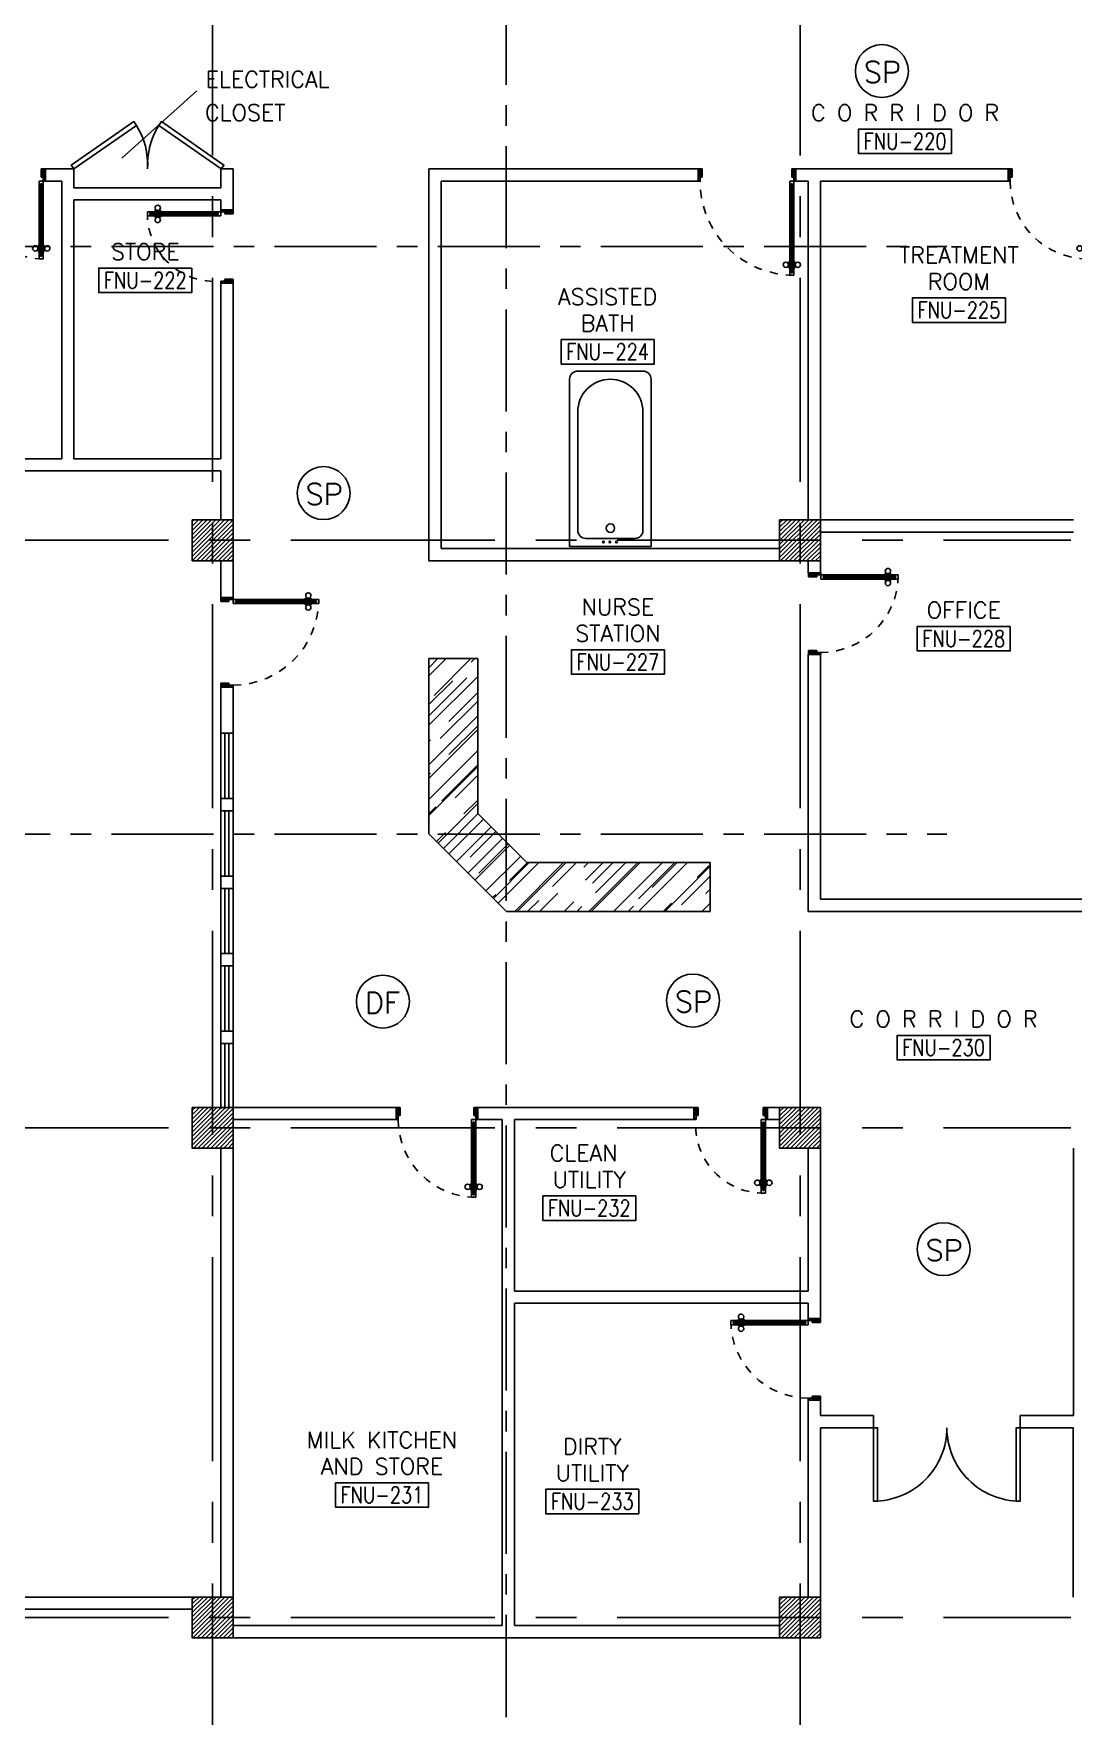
# Model space of a CAD drawing. Extents: x 0 to 90.9, y -1.6 to 78.
# Drawn here: x 57.54 to 70.28, y 35.32 to 55.94 of the extents above; entities that cross this region are included whole.
import ezdxf
from ezdxf.enums import TextEntityAlignment as Align

# ---------------------------------------------------------------- set-up
doc = ezdxf.new("R2010")
doc.units = 0
doc.header["$MEASUREMENT"] = 0
for name, pattern in [('CENTER', [2, 1.25, -0.25, 0.25, -0.25]), ('CENTERX2', [4, 2.5, -0.5, 0.5, -0.5]), ('HIDDEN', [0.375, 0.25, -0.125])]:
    doc.linetypes.add(name, pattern=pattern)
doc.layers.get('0').update_dxf_attribs({"color": 11, "linetype": 'CONTINUOUS'})
for name, color, linetype in [('AXES', 11, 'CENTERX2'), ('AXES1', 11, 'CENTER'), ('COL', 11, 'CONTINUOUS'), ('COUNTER', 11, 'CONTINUOUS'), ('DOOR', 11, 'CONTINUOUS'), ('E-CLCK', 4, 'CONTINUOUS'), ('E-PA', 4, 'CONTINUOUS'), ('E-TEXT', 4, 'CONTINUOUS'), ('FIX', 11, 'CONTINUOUS'), ('HAT', 11, 'CONTINUOUS'), ('RM-BOX', 11, 'CONTINUOUS'), ('RM-NAME', 11, 'CONTINUOUS'), ('RM-NO', 11, 'CONTINUOUS'), ('WALL', 11, 'CONTINUOUS'), ('WIN', 11, 'CONTINUOUS')]:
    doc.layers.add(name, color=color, linetype=linetype)
doc.styles.add('ROMANS', font='ROMANS.shx', dxfattribs={"width": 0.6})

# ---------------------------------------------------------------- blocks, each defined once
blk = doc.blocks.new('D1000')
at = {"layer": 'DOOR', "color": 7, "linetype": 'ByBlock'}
for p, q in [((0, 0), (-150, 0)), ((-150, 0), (-150, -25)), ((-150, 0), (0, 0)), ((0, -50), (-114, 0)), ((0, -50), (-40, 0)), ((0, -50), (0, 0)), ((-1050, -25), (-1100, -25)), ((-1100, -75), (-1100, -25)), ((-1100, -25), (-1100, -75)), ((-1050, -75), (-1100, -75)), ((-1050, -42), (-1070, -42)), ((-1070, -42), (-1070, -58)), ((-1050, -58), (-1070, -58)), ((-1050, -25), (-1050, -42)), ((-1050, -58), (-1050, -75)), ((-928, -18), (-1018, -18)), ((-1018, -25), (-1018, -18)), ((-1018, -75), (-1018, -82)), ((-928, -82), (-1018, -82)), ((-1005, -9), (-940, -9)), ((-1005, -18), (-1005, -9)), ((-1005, -18), (-940, -18)), ((-1005, -82), (-940, -82)), ((-1005, -82), (-1005, -91)), ((-1005, -91), (-940, -91)), ((-940, -18), (-940, -9)), ((-940, -82), (-940, -91)), ((-928, -25), (-928, -18)), ((-928, -75), (-928, -82)), ((-200, -42), (-200, -25)), ((-200, -25), (-150, -25)), ((-180, -42), (-200, -42)), ((-200, -75), (-200, -58)), ((-200, -58), (-180, -58)), ((-150, -75), (-200, -75)), ((-180, -58), (-180, -42)), ((-150, -75), (-150, -25)), ((-150, -25), (-100, -25)), ((-100, -25), (-100, -50)), ((0, -50), (-100, -37)), ((-100, -50), (0, -50)), ((-150, -975), (-100, -975)), ((-150, -1000), (-150, -975)), ((-150, -1000), (0, -1000)), ((0, -1000), (-150, -1000)), ((0, -950), (-114, -1000)), ((-100, -975), (-100, -950)), ((0, -950), (-100, -963)), ((-100, -950), (0, -950)), ((0, -950), (-40, -1000)), ((0, -950), (0, -1000))]:
    blk.add_line(p, q, dxfattribs=at)
at = {"layer": 'DOOR', "linetype": 'ByBlock'}
for p, q in [((-200, -25), (-1050, -25)), ((-200, -42), (-1050, -42)), ((-200, -58), (-1050, -58)), ((-1050, -75), (-200, -75))]:
    blk.add_line(p, q, dxfattribs=at)
at = {"layer": 'DOOR', "color": 7, "linetype": 'ByBlock'}
for centre in [(-973, 23), (-973, -124)]:
    blk.add_circle(centre, 32.4, dxfattribs=at)
for centre, radius, start, end in [((0, -50), 134, 158.1598, 169.28), ((0, -50), 74.4, 137.7764, 180), ((0, -50), 54.4, 113.2074, 180), ((0, -50), 154, 161.1053, 166.2858), ((0, -50), 114, 154.0838, 167.3774), ((0, -50), 94.4, 148.0182, 180), ((0, -50), 34.4, 90, 180), ((0, -50), 14.4, 90, 180), ((0, -950), 154, 193.7142, 198.8947), ((0, -950), 134, 190.72, 201.8402), ((0, -950), 94.4, 180, 211.9818), ((0, -950), 74.4, 180, 222.2236), ((0, -950), 54.4, 180, 246.7926), ((0, -950), 34.4, 180, 270), ((0, -950), 14.4, 180, 270)]:
    blk.add_arc(centre, radius, start, end, dxfattribs=at)
at = {"layer": 'DOOR', "linetype": 'HIDDEN', "ltscale": 0.5}
blk.add_arc((-149, -24), 951, 180.0434, 269.9667, dxfattribs=at)
blk = doc.blocks.new('DOOR100')
at = {"layer": 'DOOR', "color": 0, "linetype": 'ByBlock'}
for p, q in [((-76, 1251), (-76, 1301)), ((-76, 1301), (-26, 1301)), ((-26, 1301), (-76, 1301)), ((-59, 1251), (-76, 1251)), ((-59, 1251), (-59, 1271)), ((-43, 1271), (-59, 1271)), ((-43, 1251), (-43, 1271)), ((-26, 1251), (-43, 1251)), ((-26, 1251), (-26, 1301)), ((-92, 1206), (-92, 1141)), ((-83, 1206), (-92, 1206)), ((-83, 1141), (-92, 1141)), ((-83, 1129), (-83, 1219)), ((-76, 1219), (-83, 1219)), ((-83, 1206), (-83, 1141)), ((-76, 1129), (-83, 1129)), ((-26, 1219), (-19, 1219)), ((-26, 1129), (-19, 1129)), ((-19, 1129), (-19, 1219)), ((-19, 1206), (-19, 1141)), ((-19, 1206), (-10, 1206)), ((-19, 1141), (-10, 1141)), ((-10, 1206), (-10, 1141)), ((-1201, 0), (-1201, 150)), ((-1201, 150), (-1176, 150)), ((-1201, 150), (-1201, 0)), ((-1151, 0), (-1201, 0)), ((-1176, 150), (-1176, 100)), ((-1176, 100), (-1151, 100)), ((-1151, 100), (-1151, 0)), ((-76, 200), (-59, 200)), ((-76, 150), (-76, 200)), ((-76, 150), (-26, 150)), ((-59, 200), (-59, 180)), ((-59, 180), (-43, 180)), ((-51, 100), (-51, 0)), ((-26, 100), (-51, 100)), ((-51, 0), (-1, 0)), ((-43, 200), (-26, 200)), ((-43, 180), (-43, 200)), ((-26, 200), (-26, 150)), ((-1, 150), (-26, 150)), ((-26, 150), (-26, 100)), ((-1, 150), (-1, 0))]:
    blk.add_line(p, q, dxfattribs=at)
at = {"layer": 'DOOR', "linetype": 'ByBlock'}
for p, q in [((-76, 1251), (-76, 200)), ((-59, 200), (-59, 1251)), ((-43, 200), (-43, 1251)), ((-26, 200), (-26, 1251))]:
    blk.add_line(p, q, dxfattribs=at)
at = {"layer": 'DOOR', "color": 9, "linetype": 'ByBlock'}
for p, q in [((-1151, 0), (-1201, 114)), ((-1151, 0), (-1201, 40)), ((-1151, 0), (-1164, 100)), ((-51, 0), (-1, 114)), ((-51, 0), (-38, 100)), ((-51, 0), (-1, 40))]:
    blk.add_line(p, q, dxfattribs=at)
at = {"layer": 'DOOR', "color": 0, "linetype": 'ByBlock'}
for centre in [(-125, 1174), (22, 1174)]:
    blk.add_circle(centre, 32.4, dxfattribs=at)
at = {"layer": 'DOOR', "linetype": 'HIDDEN', "ltscale": 0.5}
blk.add_arc((-27, 152), 1149, 89.961, 180.0931, dxfattribs=at)
at = {"layer": 'DOOR', "color": 9, "linetype": 'ByBlock'}
for centre, radius, start, end in [((-1151, 0), 154, 103.7142, 108.8947), ((-1151, 0), 134, 100.72, 111.8402), ((-1151, 0), 94.4, 90, 121.9818), ((-1151, 0), 74.4, 90, 132.2236), ((-1151, 0), 54.4, 90, 156.7926), ((-1151, 0), 34.4, 90, 180), ((-1151, 0), 14.4, 90, 180), ((-51, 0), 94.4, 58.0182, 90), ((-51, 0), 74.4, 47.7764, 90), ((-51, 0), 54.4, 23.2074, 90), ((-51, 0), 34.4, 0, 90), ((-51, 0), 14.4, 0, 90), ((-51, 0), 134, 68.1598, 79.28), ((-51, 0), 114, 64.0838, 77.3774), ((-51, 0), 154, 71.1053, 76.2858)]:
    blk.add_arc(centre, radius, start, end, dxfattribs=at)
blk = doc.blocks.new('DOOR-110')
at = {"layer": 'DOOR', "color": 0, "linetype": 'ByBlock'}
for p, q in [((0, 1050), (0, 1100)), ((150, 1100), (0, 1100)), ((100, 1050), (0, 1050)), ((100, 1075), (100, 1050)), ((150, 1075), (100, 1075)), ((150, 1100), (150, 1075)), ((150, 1025), (150, 1075)), ((200, 1075), (150, 1075)), ((180, 1042), (180, 1058)), ((180, 1058), (200, 1058)), ((200, 1042), (180, 1042)), ((200, 1058), (200, 1075)), ((200, 1025), (200, 1042)), ((1028, 1075), (1028, 1082)), ((1028, 1082), (1118, 1082)), ((1040, 1082), (1040, 1091)), ((1105, 1091), (1040, 1091)), ((1105, 1082), (1040, 1082)), ((1105, 1082), (1105, 1091)), ((1118, 1075), (1118, 1082)), ((1150, 1075), (1150, 1058)), ((1150, 1075), (1200, 1075)), ((1150, 1058), (1170, 1058)), ((1150, 1042), (1150, 1025)), ((1150, 1042), (1170, 1042)), ((1170, 1058), (1170, 1042)), ((1200, 1075), (1200, 1025)), ((1200, 1025), (1200, 1075)), ((150, 1025), (200, 1025)), ((1028, 1025), (1028, 1018)), ((1028, 1018), (1118, 1018)), ((1040, 1018), (1040, 1009)), ((1105, 1018), (1040, 1018)), ((1105, 1009), (1040, 1009)), ((1105, 1018), (1105, 1009)), ((1118, 1025), (1118, 1018)), ((1150, 1025), (1200, 1025)), ((100, 50), (0, 50)), ((0, 50), (0, 0)), ((0, 0), (150, 0)), ((150, 0), (0, 0)), ((100, 25), (100, 50)), ((150, 25), (100, 25)), ((150, 0), (150, 25))]:
    blk.add_line(p, q, dxfattribs=at)
at = {"layer": 'DOOR', "linetype": 'ByBlock'}
for p, q in [((0, 1100), (150, 1100)), ((200, 1075), (1150, 1075)), ((200, 1058), (1150, 1058)), ((200, 1042), (1150, 1042)), ((1150, 1025), (200, 1025))]:
    blk.add_line(p, q, dxfattribs=at)
at = {"layer": 'DOOR', "color": 9, "linetype": 'ByBlock'}
for p, q in [((0, 1050), (40, 1100)), ((0, 1050), (114, 1100)), ((0, 1050), (100, 1063)), ((0, 50), (40, 0)), ((0, 50), (114, 0)), ((0, 50), (100, 37))]:
    blk.add_line(p, q, dxfattribs=at)
at = {"layer": 'DOOR', "color": 0, "linetype": 'ByBlock'}
for centre in [(1073, 1124), (1073, 976)]:
    blk.add_circle(centre, 32.4, dxfattribs=at)
at = {"layer": 'DOOR', "color": 9, "linetype": 'ByBlock'}
for centre, radius, start, end in [((0, 1050), 34.4, 0, 90), ((0, 1050), 14.4, 0, 90), ((0, 1050), 54.4, 0, 66.7926), ((0, 1050), 74.4, 0, 42.2236), ((0, 1050), 94.4, 0, 31.9818), ((0, 1050), 114, 12.6226, 25.9162), ((0, 1050), 134, 10.72, 21.8402), ((0, 1050), 154, 13.7142, 18.8947), ((0, 50), 14.4, 270, 0), ((0, 50), 34.4, 270, 0), ((0, 50), 54.4, 293.2074, 0), ((0, 50), 74.4, 317.7764, 0), ((0, 50), 94.4, 328.0182, 0), ((0, 50), 134, 338.1598, 349.28), ((0, 50), 154, 341.1053, 346.2858)]:
    blk.add_arc(centre, radius, start, end, dxfattribs=at)
at = {"layer": 'DOOR', "linetype": 'HIDDEN', "ltscale": 0.5}
blk.add_arc((150, 1075), 1050, 270, 0, dxfattribs=at)
at = {"layer": 'WALL', "linetype": 'ByBlock'}
for p, q in [((0, 1100), (150, 1100)), ((0, 0), (150, 0))]:
    blk.add_line(p, q, dxfattribs=at)
blk = doc.blocks.new('DOOR90')
at = {"layer": 'DOOR', "linetype": 'ByBlock'}
for p, q in [((0, 0), (-150, 0)), ((-200, -25), (-1000, -25)), ((-200, -42), (-1000, -42)), ((-200, -58), (-1000, -58)), ((-1000, -75), (-200, -75))]:
    blk.add_line(p, q, dxfattribs=at)
at = {"layer": 'DOOR', "color": 0, "linetype": 'ByBlock'}
for p, q in [((-150, 0), (-150, -25)), ((-150, 0), (0, 0)), ((0, -50), (0, 0)), ((-1050, -25), (-1050, -75)), ((-1050, -75), (-1050, -25)), ((-1000, -25), (-1050, -25)), ((-1000, -75), (-1050, -75)), ((-1020, -42), (-1020, -58)), ((-1000, -42), (-1020, -42)), ((-1000, -58), (-1020, -58)), ((-1000, -25), (-1000, -42)), ((-1000, -58), (-1000, -75)), ((-968, -25), (-968, -18)), ((-878, -18), (-968, -18)), ((-968, -75), (-968, -82)), ((-878, -82), (-968, -82)), ((-955, -18), (-955, -9)), ((-955, -9), (-890, -9)), ((-955, -18), (-890, -18)), ((-955, -82), (-955, -91)), ((-955, -82), (-890, -82)), ((-955, -91), (-890, -91)), ((-890, -18), (-890, -9)), ((-890, -82), (-890, -91)), ((-878, -25), (-878, -18)), ((-878, -75), (-878, -82)), ((-200, -42), (-200, -25)), ((-200, -25), (-150, -25)), ((-180, -42), (-200, -42)), ((-200, -75), (-200, -58)), ((-200, -58), (-180, -58)), ((-150, -75), (-200, -75)), ((-180, -58), (-180, -42)), ((-150, -75), (-150, -25)), ((-150, -25), (-100, -25)), ((-100, -25), (-100, -50)), ((-100, -50), (0, -50)), ((-150, -900), (-150, -875)), ((-150, -875), (-100, -875)), ((0, -900), (-150, -900)), ((-150, -900), (0, -900)), ((-100, -850), (0, -850)), ((-100, -875), (-100, -850)), ((0, -850), (0, -900))]:
    blk.add_line(p, q, dxfattribs=at)
at = {"layer": 'DOOR', "color": 9, "linetype": 'ByBlock'}
for p, q in [((0, -50), (-114, 0)), ((0, -50), (-40, 0)), ((0, -50), (-100, -37)), ((0, -850), (-114, -900)), ((0, -850), (-100, -863)), ((0, -850), (-40, -900))]:
    blk.add_line(p, q, dxfattribs=at)
at = {"layer": 'DOOR', "color": 0, "linetype": 'ByBlock'}
for centre in [(-923, 24), (-923, -124)]:
    blk.add_circle(centre, 32.4, dxfattribs=at)
at = {"layer": 'DOOR', "color": 9, "linetype": 'ByBlock'}
for centre, radius, start, end in [((0, -50), 74.4, 137.7764, 180), ((0, -50), 54.4, 113.2074, 180), ((0, -50), 154, 161.1053, 166.2858), ((0, -50), 134, 158.1598, 169.28), ((0, -50), 114, 154.0838, 167.3774), ((0, -50), 94.4, 148.0182, 180), ((0, -50), 34.4, 90, 180), ((0, -50), 14.4, 90, 180), ((0, -850), 154, 193.7142, 198.8947), ((0, -850), 134, 190.72, 201.8402), ((0, -850), 94.4, 180, 211.9818), ((0, -850), 74.4, 180, 222.2236), ((0, -850), 54.4, 180, 246.7926), ((0, -850), 34.4, 180, 270), ((0, -850), 14.4, 180, 270)]:
    blk.add_arc(centre, radius, start, end, dxfattribs=at)
at = {"layer": 'DOOR', "linetype": 'HIDDEN', "ltscale": 0.5}
blk.add_arc((-222, -50), 828, 178.2701, 275.003, dxfattribs=at)
blk = doc.blocks.new('RM1')
at = {"layer": 'RM-BOX'}
blk.add_lwpolyline([(570, -200), (-570, -200), (-570, -500), (570, -500)], close=True, dxfattribs=at)
at = {"layer": 'RM-NAME', "style": 'ROMANS'}
for tag, p in [('ROOMNAME1', (0, 324)), ('ROOMNAME2', (0, 0))]:
    blk.add_attdef(tag, text='', height=200, dxfattribs=at).set_placement(p, align=Align.MIDDLE)
at = {"layer": 'RM-NO', "style": 'ROMANS', "width": 0.8}
blk.add_attdef('ROOMNO', text='', height=200, dxfattribs=at).set_placement((0, -350), align=Align.MIDDLE)
blk = doc.blocks.new('BTUB1')
at = {"layer": 'FIX'}
for points in [[(-500, -25), (-500, -2075, 0.414214), (-400, -2175), (400, -2175, 0.414214), (500, -2075), (500, -25)], [(-400, -1675, 1), (400, -1675), (400, -225, 0.414214), (300, -125), (-300, -125, 0.414214), (-400, -225)]]:
    blk.add_lwpolyline(points, format="xyb", close=True, dxfattribs=at)
for centre, radius in [((-75, -81), 11), ((0, -250), 52.2), ((5, -81), 11), ((85, -81), 11)]:
    blk.add_circle(centre, radius, dxfattribs=at)
blk = doc.blocks.new('COL50')
at = {"layer": 'COL'}
blk.add_lwpolyline([(-250, 250), (-250, -250), (250, -250), (250, 250)], close=True, dxfattribs=at)
blk = doc.blocks.new('*X49')
at = {"color": 0}
for p, q in [((73379, 162740), (73829, 163190)), ((73379, 162793), (73776, 163190)), ((73379, 162846), (73723, 163190)), ((73379, 162899), (73670, 163190)), ((73379, 162952), (73617, 163190)), ((73379, 163005), (73564, 163190)), ((73379, 163058), (73511, 163190)), ((73379, 163111), (73458, 163190)), ((73379, 163164), (73405, 163190)), ((73382, 162690), (73879, 163187)), ((73435, 162690), (73879, 163134)), ((73488, 162690), (73879, 163081)), ((73541, 162690), (73879, 163028)), ((73594, 162690), (73879, 162975)), ((73647, 162690), (73879, 162922)), ((73700, 162690), (73879, 162869)), ((73753, 162690), (73879, 162816)), ((73806, 162690), (73879, 162763)), ((73859, 162690), (73879, 162710))]:
    blk.add_line(p, q, dxfattribs=at)
blk = doc.blocks.new('*X50')
at = {"color": 0}
for p, q in [((73379, 155527), (73842, 155990)), ((73379, 155580), (73789, 155990)), ((73379, 155633), (73736, 155990)), ((73379, 155686), (73683, 155990)), ((73379, 155739), (73629, 155990)), ((73379, 155793), (73576, 155990)), ((73379, 155846), (73523, 155990)), ((73379, 155899), (73470, 155990)), ((73379, 155952), (73417, 155990)), ((73395, 155490), (73879, 155974)), ((73448, 155490), (73879, 155921)), ((73501, 155490), (73879, 155868)), ((73554, 155490), (73879, 155815)), ((73607, 155490), (73879, 155762)), ((73660, 155490), (73879, 155709)), ((73713, 155490), (73879, 155656)), ((73766, 155490), (73879, 155603)), ((73819, 155490), (73879, 155550)), ((73872, 155490), (73879, 155497))]:
    blk.add_line(p, q, dxfattribs=at)
blk = doc.blocks.new('*X53')
at = {"color": 0}
for p, q in [((73379, 149535), (73834, 149990)), ((73379, 149588), (73781, 149990)), ((73379, 149641), (73728, 149990)), ((73379, 149694), (73675, 149990)), ((73379, 149747), (73622, 149990)), ((73379, 149800), (73569, 149990)), ((73379, 149853), (73516, 149990)), ((73379, 149906), (73463, 149990)), ((73379, 149959), (73410, 149990)), ((73387, 149490), (73879, 149982)), ((73440, 149490), (73879, 149929)), ((73493, 149490), (73879, 149876)), ((73546, 149490), (73879, 149822)), ((73599, 149490), (73879, 149769)), ((73653, 149490), (73879, 149716)), ((73706, 149490), (73879, 149663)), ((73759, 149490), (73879, 149610)), ((73812, 149490), (73879, 149557)), ((73865, 149490), (73879, 149504))]:
    blk.add_line(p, q, dxfattribs=at)
blk = doc.blocks.new('A$C3A782592')
at = {"layer": 'COUNTER', "linetype": 'ByBlock'}
for p, q in [((0, 3100), (0, 951)), ((600, 3100), (0, 3100)), ((600, 3100), (600, 1200)), ((1200, 600), (600, 1200)), ((951, 0), (0, 951)), ((3450, 600), (1200, 600)), ((3450, 0), (3450, 600)), ((3450, 0), (951, 0))]:
    blk.add_line(p, q, dxfattribs=at)
blk = doc.blocks.new('*X17')
at = {"color": 0}
for p, q in [((80579, 149522), (81047, 149990)), ((80579, 149575), (80994, 149990)), ((80579, 149628), (80941, 149990)), ((80579, 149681), (80888, 149990)), ((80579, 149734), (80835, 149990)), ((80579, 149787), (80782, 149990)), ((80579, 149840), (80729, 149990)), ((80579, 149893), (80676, 149990)), ((80579, 149946), (80623, 149990)), ((80600, 149490), (81079, 149969)), ((80653, 149490), (81079, 149916)), ((80706, 149490), (81079, 149863)), ((80759, 149490), (81079, 149810)), ((80812, 149490), (81079, 149757)), ((80865, 149490), (81079, 149704)), ((80918, 149490), (81079, 149651)), ((80971, 149490), (81079, 149598)), ((81024, 149490), (81079, 149545)), ((81077, 149490), (81079, 149492))]:
    blk.add_line(p, q, dxfattribs=at)
blk = doc.blocks.new('*X16')
at = {"color": 0}
for p, q in [((80579, 155515), (81054, 155990)), ((80579, 155568), (81001, 155990)), ((80579, 155621), (80948, 155990)), ((80579, 155674), (80895, 155990)), ((80579, 155727), (80842, 155990)), ((80579, 155780), (80789, 155990)), ((80579, 155833), (80736, 155990)), ((80579, 155886), (80683, 155990)), ((80579, 155939), (80630, 155990)), ((80607, 155490), (81079, 155962)), ((80660, 155490), (81079, 155909)), ((80713, 155490), (81079, 155856)), ((80766, 155490), (81079, 155803)), ((80819, 155490), (81079, 155750)), ((80872, 155490), (81079, 155697)), ((80925, 155490), (81079, 155644)), ((80978, 155490), (81079, 155591)), ((81031, 155490), (81079, 155538))]:
    blk.add_line(p, q, dxfattribs=at)
blk = doc.blocks.new('*X14')
at = {"color": 0}
for p, q in [((80579, 162727), (81042, 163190)), ((80579, 162780), (80989, 163190)), ((80579, 162833), (80936, 163190)), ((80579, 162886), (80883, 163190)), ((80579, 162939), (80829, 163190)), ((80579, 162993), (80776, 163190)), ((80579, 163046), (80723, 163190)), ((80579, 163099), (80670, 163190)), ((80579, 163152), (80617, 163190)), ((80595, 162690), (81079, 163174)), ((80648, 162690), (81079, 163121)), ((80701, 162690), (81079, 163068)), ((80754, 162690), (81079, 163015)), ((80807, 162690), (81079, 162962)), ((80860, 162690), (81079, 162909)), ((80913, 162690), (81079, 162856)), ((80966, 162690), (81079, 162803)), ((81019, 162690), (81079, 162750)), ((81072, 162690), (81079, 162697))]:
    blk.add_line(p, q, dxfattribs=at)

msp = doc.modelspace()

# ---------------------------------------------------------------- hatches: boundary and pattern name
at = {"layer": 'COUNTER', "linetype": 'ByBlock'}
h = msp.add_hatch(dxfattribs=at)
h.set_pattern_fill('AR-RROOF', color=256, scale=0.32, angle=45, style=0)
h.set_pattern_definition([(45, (-13.90036, -113.18735), (0.271529, 0.72407734), [4.8, -0.64, 1.6, -0.32]), (45, (-13.71256, -112.77326), (-0.5272188, 0.0746705), [0.96, -0.1056, 1.92, -0.24]), (45, (-13.97956, -112.88188), (1.025022, 1.32822938), [2.56, -0.448, 1.28, -0.32])])
h.paths.add_polyline_path([(62.9789, 48.2824), (62.3789, 48.2824), (62.3789, 46.1339), (62.4553, 46.0574), (63.3039, 46.0574), (62.9789, 46.3824)])
h.paths.add_polyline_path([(63.3289, 45.1839), (63.3289, 46.0324), (63.3039, 46.0574), (62.4553, 46.0574)])
h.paths.add_polyline_path([(65.8289, 45.1824), (65.8289, 45.7824), (63.5789, 45.7824), (63.3289, 46.0324), (63.3289, 45.1839), (63.3303, 45.1824)])

# ---------------------------------------------------------------- linework, layer by layer
at = {"layer": 'AXES'}
for p, q in [((59.7289, -1.5519), (59.7289, 77.2608)), ((66.9289, -1.5519), (66.9289, 77.2608)), ((0.6889, 49.7324), (68.7289, 49.7324)), ((90.248, 49.7324), (68.7289, 49.7324)), ((0.6889, 42.5324), (68.7289, 42.5324)), ((90.248, 42.5324), (68.7289, 42.5324)), ((0.6889, 36.5324), (68.7289, 36.5324)), ((90.248, 36.5324), (68.7289, 36.5324))]:
    msp.add_line(p, q, dxfattribs=at)
at = {"layer": 'AXES1'}
for p, q in [((63.3289, 5.3124), (63.3289, 64.1324)), ((10.4889, 53.3324), (68.7289, 53.3324)), ((10.4889, 46.1324), (68.7289, 46.1324))]:
    msp.add_line(p, q, dxfattribs=at)
at = {"layer": 'DOOR'}
for points in [[(67.8289, 37.9574), (67.8789, 37.9574), (67.8789, 38.8574), (67.8289, 38.8574), (67.8289, 37.9574, 0.4142136), (68.7289, 38.8574, 0.4142136)], [(67.8289, 37.9574), (67.8789, 37.9574), (67.8789, 38.8574), (67.8289, 38.8574), (67.8289, 37.9574, 0.4142136), (68.7289, 38.8574, 0.4142136)], [(67.8289, 37.9574), (67.8789, 37.9574), (67.8789, 38.8574), (67.8289, 38.8574), (67.8289, 37.9574, 0.4142136), (68.7289, 38.8574, 0.4142136)], [(67.8289, 37.9574), (67.8789, 37.9574), (67.8789, 38.8574), (67.8289, 38.8574), (67.8289, 37.9574, 0.4142136), (68.7289, 38.8574, 0.4142136)], [(69.6289, 37.9574), (69.5789, 37.9574), (69.5789, 38.8574), (69.6289, 38.8574), (69.6289, 37.9574, -0.4142136), (68.7289, 38.8574, -0.4142136)], [(69.6289, 37.9574), (69.5789, 37.9574), (69.5789, 38.8574), (69.6289, 38.8574), (69.6289, 37.9574, -0.4142136), (68.7289, 38.8574, -0.4142136)], [(69.6289, 37.9574), (69.5789, 37.9574), (69.5789, 38.8574), (69.6289, 38.8574), (69.6289, 37.9574, -0.4142136), (68.7289, 38.8574, -0.4142136)], [(69.6289, 37.9574), (69.5789, 37.9574), (69.5789, 38.8574), (69.6289, 38.8574), (69.6289, 37.9574, -0.4142136), (68.7289, 38.8574, -0.4142136)]]:
    msp.add_lwpolyline(points, format="xyb", dxfattribs=at)
at = {"layer": 'E-CLCK', "color": 4}
msp.add_circle((61.8158, 44.079), 0.3243, dxfattribs=at)
at = {"layer": 'E-PA', "color": 4}
for centre in [(67.9324, 55.4824), (61.0895, 50.3108), (65.6164, 44.0916), (68.6885, 41.0458)]:
    msp.add_circle(centre, 0.3243, dxfattribs=at)
at = {"layer": 'E-TEXT', "color": 11}
msp.add_line((58.6146, 54.4167), (59.5341, 55.2391), dxfattribs=at)
at = {"layer": 'WALL'}
for p, q in [((57.6789, 54.1324), (57.6789, 54.2824)), ((57.6789, 54.2824), (58.0289, 54.2824)), ((58.0289, 54.0527), (58.0289, 54.2824)), ((59.8289, 54.0527), (59.8289, 54.2824)), ((59.8289, 54.2824), (59.9789, 54.2824)), ((59.9789, 53.7824), (59.9789, 54.2824)), ((62.3789, 49.4824), (62.3789, 54.2824)), ((65.6789, 54.1324), (65.6789, 54.2824)), ((66.8789, 54.1324), (66.8789, 54.2824)), ((69.4789, 54.1324), (69.4789, 54.2824)), ((69.4789, 54.1324), (69.4789, 54.2824)), ((57.6789, 54.1324), (57.8789, 54.1324)), ((57.8789, 50.7324), (57.8789, 54.1324)), ((58.0289, 54.0527), (58.0289, 54.1324)), ((58.0289, 54.0527), (59.8289, 54.0527)), ((59.8289, 54.0527), (59.8289, 54.1324)), ((62.5289, 49.6324), (62.5289, 54.1324)), ((67.0289, 49.9824), (67.0289, 54.1324)), ((67.0289, 49.9824), (67.0289, 54.1324)), ((67.1789, 49.3324), (67.1789, 54.1324)), ((58.0289, 50.7324), (58.0289, 53.9027)), ((58.0289, 53.9027), (59.8289, 53.9027)), ((59.8289, 53.7824), (59.8289, 53.9027)), ((59.8289, 53.7824), (59.9789, 53.7824)), ((59.8289, 52.8824), (59.9789, 52.8824)), ((59.8289, 50.7324), (59.8289, 52.8824)), ((59.9789, 49.9824), (59.9789, 52.8824)), ((52.7789, 50.7324), (57.8789, 50.7324)), ((58.0289, 50.7324), (59.8289, 50.7324)), ((52.7789, 50.5824), (59.8289, 50.5824)), ((59.8289, 49.9824), (59.8289, 50.5824)), ((59.8289, 49.0324), (59.8289, 49.4824)), ((59.9789, 49.0324), (59.9789, 49.4824)), ((67.0289, 49.3324), (67.0289, 49.4824)), ((59.9789, 49.0324), (59.8289, 49.0324)), ((67.0289, 45.1824), (67.0289, 48.3324)), ((67.1789, 45.3324), (67.1789, 48.3324)), ((59.8289, 47.367), (59.8289, 47.9324)), ((59.9789, 47.9324), (59.8289, 47.9324)), ((59.9789, 47.367), (59.9789, 47.9324)), ((59.8289, 47.367), (59.9789, 47.367)), ((59.9789, 47.367), (59.8289, 47.367)), ((59.8289, 47.367), (59.9789, 47.367)), ((59.9789, 46.567), (59.8289, 46.567)), ((59.8289, 46.417), (59.8289, 46.567)), ((59.9789, 46.417), (59.8289, 46.417)), ((59.9789, 46.417), (59.9789, 46.567)), ((59.9789, 45.617), (59.8289, 45.617)), ((59.8289, 45.467), (59.8289, 45.617)), ((59.9789, 45.467), (59.9789, 45.617)), ((59.9789, 45.467), (59.8289, 45.467)), ((67.0289, 45.1824), (75.2789, 45.1824)), ((67.1789, 45.3324), (70.6289, 45.3324)), ((59.9789, 44.667), (59.8289, 44.667)), ((59.8289, 44.517), (59.8289, 44.667)), ((59.9789, 44.517), (59.9789, 44.667)), ((59.9789, 44.517), (59.8289, 44.517)), ((59.9789, 43.717), (59.8289, 43.717)), ((59.8289, 43.567), (59.8289, 43.717)), ((59.9789, 43.567), (59.9789, 43.717)), ((59.9789, 43.567), (59.8289, 43.567)), ((59.9789, 42.7824), (61.9789, 42.7824)), ((61.9789, 42.6324), (61.9789, 42.7824)), ((62.9789, 42.6324), (62.9789, 42.7824)), ((62.9789, 42.7824), (65.6289, 42.7824)), ((65.6289, 42.7824), (65.6289, 42.6324)), ((66.5289, 42.7824), (66.5289, 42.6324)), ((66.5289, 42.7824), (66.5289, 42.6324)), ((66.5289, 42.7824), (66.6789, 42.7824)), ((59.9789, 42.6324), (61.9789, 42.6324)), ((62.9789, 42.6324), (63.2789, 42.6324)), ((63.2789, 36.4324), (63.2789, 42.6324)), ((63.4289, 40.5324), (63.4289, 42.6324)), ((63.4289, 42.6324), (65.6289, 42.6324)), ((66.5289, 42.6324), (66.6789, 42.6324)), ((59.8289, 36.7824), (59.8289, 42.2824)), ((59.9789, 36.7824), (59.9789, 42.2824)), ((67.0298, 40.5324), (67.0298, 42.2824)), ((67.1789, 40.1949), (67.1789, 42.2824)), ((70.2789, 39.0074), (70.2789, 42.2824)), ((63.4289, 40.5324), (67.0298, 40.5324)), ((65.8213, 40.5324), (67.0298, 40.5324)), ((63.4289, 36.4324), (63.4289, 40.3824)), ((63.4289, 40.3824), (67.0298, 40.3824)), ((65.8213, 40.3824), (67.0298, 40.3824)), ((67.0298, 40.1949), (67.0298, 40.3824)), ((67.0298, 40.1949), (67.0298, 40.3824)), ((67.0298, 40.1949), (67.0298, 40.3824)), ((67.0298, 40.1949), (67.0298, 40.3824)), ((67.1789, 40.1949), (67.0298, 40.1949)), ((67.1789, 40.1949), (67.0298, 40.1949)), ((67.1789, 39.1949), (67.0298, 39.1949)), ((67.0298, 36.7824), (67.0298, 39.1949)), ((67.0298, 37.8074), (67.0298, 39.1949)), ((67.1789, 39.1949), (67.0298, 39.1949)), ((67.0298, 37.8074), (67.0298, 39.1949)), ((67.0298, 37.8074), (67.0298, 39.1949)), ((67.1789, 39.0074), (67.1789, 39.1949)), ((67.1789, 39.0074), (67.1789, 39.1949)), ((67.1789, 39.0074), (67.1789, 39.1949)), ((67.1789, 39.0074), (67.1789, 39.1949)), ((67.8289, 39.0074), (67.1789, 39.0074)), ((67.8289, 39.0074), (67.1789, 39.0074)), ((67.8289, 39.0074), (67.1789, 39.0074)), ((67.8289, 39.0074), (67.1789, 39.0074)), ((67.8289, 38.8574), (67.8289, 39.0074)), ((67.8289, 38.8574), (67.8289, 39.0074)), ((67.8289, 38.8574), (67.8289, 39.0074)), ((67.8289, 38.8574), (67.8289, 39.0074)), ((69.6289, 38.8574), (69.6289, 39.0074)), ((69.6289, 38.8574), (69.6289, 39.0074)), ((69.6289, 38.8574), (69.6289, 39.0074)), ((69.6289, 38.8574), (69.6289, 39.0074)), ((69.6289, 39.0074), (70.2789, 39.0074)), ((69.6289, 38.8574), (69.6289, 39.0074)), ((69.6289, 38.8574), (69.6289, 39.0074)), ((67.1789, 36.7824), (67.1789, 38.8574)), ((67.1789, 37.6574), (67.1789, 38.8574)), ((67.8289, 38.8574), (67.1789, 38.8574)), ((67.8289, 38.8574), (67.1789, 38.8574)), ((67.8289, 38.8574), (67.1789, 38.8574)), ((67.1789, 37.6574), (67.1789, 38.8574)), ((67.1789, 37.6574), (67.1789, 38.8574)), ((67.8289, 38.8574), (67.1789, 38.8574)), ((69.6289, 38.8574), (70.2789, 38.8574)), ((70.2779, 36.7818), (70.2779, 38.8574)), ((52.828, 36.7824), (59.4789, 36.7824)), ((52.828, 36.6324), (59.4789, 36.6324)), ((63.2789, 36.4324), (59.9789, 36.4324)), ((66.6789, 36.4324), (63.4289, 36.4324)), ((66.6789, 36.2824), (59.9789, 36.2824))]:
    msp.add_line(p, q, dxfattribs=at)
at = {"layer": 'WALL', "linetype": 'ByBlock'}
for p, q in [((65.6789, 54.2824), (62.3789, 54.2824)), ((69.4789, 54.2824), (66.8789, 54.2824)), ((65.6789, 54.1324), (62.5289, 54.1324)), ((67.0289, 54.1324), (66.8789, 54.1324)), ((69.4789, 54.1324), (67.1789, 54.1324)), ((70.2789, 49.9824), (67.1789, 49.9824)), ((70.2789, 49.8324), (67.1789, 49.8324)), ((66.6789, 49.6324), (62.5289, 49.6324)), ((66.6789, 49.4824), (62.3789, 49.4824)), ((67.1789, 49.3324), (67.0289, 49.3324)), ((67.1789, 49.3324), (67.0289, 49.3324)), ((67.1789, 48.3324), (67.0289, 48.3324)), ((67.1789, 48.3324), (67.0289, 48.3324))]:
    msp.add_line(p, q, dxfattribs=at)
at = {"layer": 'WALL'}
for points in [[(58.0289, 54.2824), (57.9962, 54.3293), (58.7637, 54.8641), (58.7963, 54.8172)], [(59.8355, 54.2824), (59.8682, 54.3293), (59.1007, 54.8641), (59.0681, 54.8172)]]:
    msp.add_lwpolyline(points, close=True, dxfattribs=at)
for centre, start, end in [((57.9962, 54.3293), 357.13243, 31.37409), ((59.8682, 54.3293), 148.62591, 182.86757)]:
    msp.add_arc(centre, 0.9372, start, end, dxfattribs=at)
at = {"layer": 'WIN'}
for p, q in [((59.8289, 46.567), (59.8289, 47.367)), ((59.8789, 46.567), (59.8789, 47.367)), ((59.9289, 46.567), (59.9289, 47.367)), ((59.9789, 46.567), (59.9789, 47.367)), ((59.8289, 45.617), (59.8289, 46.417)), ((59.8789, 45.617), (59.8789, 46.417)), ((59.9289, 45.617), (59.9289, 46.417)), ((59.9789, 45.617), (59.9789, 46.417)), ((59.8289, 44.667), (59.8289, 45.467)), ((59.8789, 44.667), (59.8789, 45.467)), ((59.9289, 44.667), (59.9289, 45.467)), ((59.9789, 44.667), (59.9789, 45.467)), ((59.8289, 43.717), (59.8289, 44.517)), ((59.8789, 43.717), (59.8789, 44.517)), ((59.9289, 43.717), (59.9289, 44.517)), ((59.9789, 43.717), (59.9789, 44.517)), ((59.8289, 42.767), (59.8289, 43.567)), ((59.8789, 42.767), (59.8789, 43.567)), ((59.9289, 42.767), (59.9289, 43.567)), ((59.9789, 42.767), (59.9789, 43.567))]:
    msp.add_line(p, q, dxfattribs=at)

# ---------------------------------------------------------------- block references
at = {"layer": 'COL', "xscale": 0.001, "yscale": 0.001, "zscale": 0.001}
for p in [(59.7289, 49.7324), (66.9289, 49.7324), (59.7289, 42.5324), (66.9289, 42.5324), (59.7289, 36.5324), (66.9289, 36.5324)]:
    msp.add_blockref('COL50', p, dxfattribs=at)
at = {"layer": 'COUNTER', "linetype": 'ByBlock', "xscale": 0.001, "yscale": 0.001, "zscale": 0.001}
msp.add_blockref('A$C3A782592', (62.3789, 45.1824), dxfattribs=at)
at = {"layer": 'DOOR', "color": 0, "linetype": 'Continuous', "xscale": -0.001, "yscale": 0.001, "zscale": 0.001, "rotation": 270}
for p in [(57.6789, 54.2824), (70.4789, 54.2824), (62.9789, 42.7824)]:
    msp.add_blockref('D1000', p, dxfattribs=at)
at = {"layer": 'DOOR', "color": 0, "linetype": 'ByBlock', "xscale": -0.001, "yscale": 0.001, "zscale": 0.001}
for name, p, rotation in [('DOOR100', (66.8799, 54.2824), 180), ('DOOR90', (66.5289, 42.7824), 270)]:
    msp.add_blockref(name, p, dxfattribs=dict(at, rotation=rotation))
at = {"layer": 'DOOR', "color": 0, "linetype": 'ByBlock', "xscale": 0.001, "yscale": 0.001, "zscale": 0.001}
msp.add_blockref('DOOR90', (59.9789, 53.7824), dxfattribs=at)
at = {"layer": 'DOOR', "color": 0, "linetype": 'Continuous', "yscale": 0.001, "zscale": 0.001}
for name, p, xscale in [('D1000', (67.0328, 49.3324), -0.001), ('DOOR-110', (59.8289, 47.9324), 0.001), ('D1000', (67.1789, 40.1949), 0.001)]:
    msp.add_blockref(name, p, dxfattribs=dict(at, xscale=xscale))
at = {"layer": 'HAT', "xscale": 0.001, "yscale": 0.001, "zscale": 0.001}
for name in ['*X49', '*X14', '*X50', '*X16', '*X53', '*X17']:
    msp.add_blockref(name, (-13.9004, -113.2073), dxfattribs=at)
at = {"layer": 'RM-NO', "xscale": 0.001, "yscale": 0.001, "zscale": 0.001}
for p, values in [((68.2173, 54.9711), {'ROOMNO': 'FNU-220', 'ROOMNAME2': 'C O R R I D O R'}), ((58.9038, 53.2681), {'ROOMNO': 'FNU-222', 'ROOMNAME2': 'STORE'}), ((68.8768, 52.9025), {'ROOMNO': 'FNU-225', 'ROOMNAME2': 'ROOM', 'ROOMNAME1': 'TREATMENT'}), ((64.5712, 52.392), {'ROOMNO': 'FNU-224', 'ROOMNAME2': 'BATH', 'ROOMNAME1': 'ASSISTED'}), ((64.6969, 48.5901), {'ROOMNO': 'FNU-227', 'ROOMNAME2': 'STATION', 'ROOMNAME1': 'NURSE'}), ((68.9359, 48.8772), {'ROOMNO': 'FNU-228', 'ROOMNAME2': 'OFFICE'}), ((68.6884, 43.8655), {'ROOMNO': 'FNU-230', 'ROOMNAME2': 'C O R R I D O R'}), ((68.6884, 43.8655), {'ROOMNO': 'FNU-230', 'ROOMNAME2': 'C O R R I D O R'}), ((61.8053, 38.3835), {'ROOMNO': 'FNU-231', 'ROOMNAME2': 'AND STORE', 'ROOMNAME1': 'MILK KITCHEN'})]:
    msp.add_blockref('RM1', p, dxfattribs=at).add_auto_attribs(values)
at = {"layer": 'RM-NO'}
ref = msp.add_blockref('RM1', (64.3455, 41.8986), dxfattribs=dict(at, xscale=-0.001, yscale=0.001, zscale=0.001))
ref.add_attrib('ROOMNO', 'FNU-232', dxfattribs={"height": 0.2, "style": 'ROMANS', "width": 0.8}).set_placement((64.3455, 41.5486), align=Align.MIDDLE)
ref.add_attrib('ROOMNAME2', 'UTILITY', dxfattribs={"layer": 'RM-NAME', "height": 0.2, "style": 'ROMANS'}).set_placement((64.3455, 41.8986), align=Align.MIDDLE)
ref.add_attrib('ROOMNAME1', 'CLEAN ', dxfattribs={"layer": 'RM-NAME', "height": 0.2, "style": 'ROMANS'}).set_placement((64.3455, 42.2224), align=Align.MIDDLE)
ref = msp.add_blockref('RM1', (64.3828, 38.3034), dxfattribs=dict(at, xscale=-0.001, yscale=0.001, zscale=0.001))
ref.add_attrib('ROOMNO', 'FNU-233', dxfattribs={"height": 0.2, "style": 'ROMANS', "width": 0.8}).set_placement((64.3828, 37.9534), align=Align.MIDDLE)
ref.add_attrib('ROOMNAME2', 'UTILITY', dxfattribs={"layer": 'RM-NAME', "height": 0.2, "style": 'ROMANS'}).set_placement((64.3828, 38.3034), align=Align.MIDDLE)
ref.add_attrib('ROOMNAME1', 'DIRTY', dxfattribs={"layer": 'RM-NAME', "height": 0.2, "style": 'ROMANS'}).set_placement((64.3828, 38.6272), align=Align.MIDDLE)
at = {"layer": 'WALL', "xscale": 0.001, "yscale": 0.001, "zscale": 0.001, "rotation": 180}
msp.add_blockref('BTUB1', (64.6039, 49.6304), dxfattribs=at)

# ---------------------------------------------------------------- texts
at = {"layer": 'E-CLCK', "color": 4, "style": 'ROMANS'}
msp.add_text('DF', height=0.26, dxfattribs=at).set_placement((61.5934, 43.9351))
at = {"layer": 'E-PA', "color": 4, "style": 'ROMANS'}
for p in [(67.7101, 55.3384), (60.8671, 50.1668), (65.3941, 43.9476), (68.4661, 40.9018)]:
    msp.add_text('SP', height=0.26, dxfattribs=at).set_placement(p)
at = {"layer": 'E-TEXT', "color": 4, "style": 'ROMANS'}
for s, p in [('ELECTRICAL', (59.6448, 55.2808)), ('CLOSET', (59.6355, 54.8726))]:
    msp.add_text(s, height=0.2, dxfattribs=at).set_placement(p)

doc.saveas('drawing.dxf')
